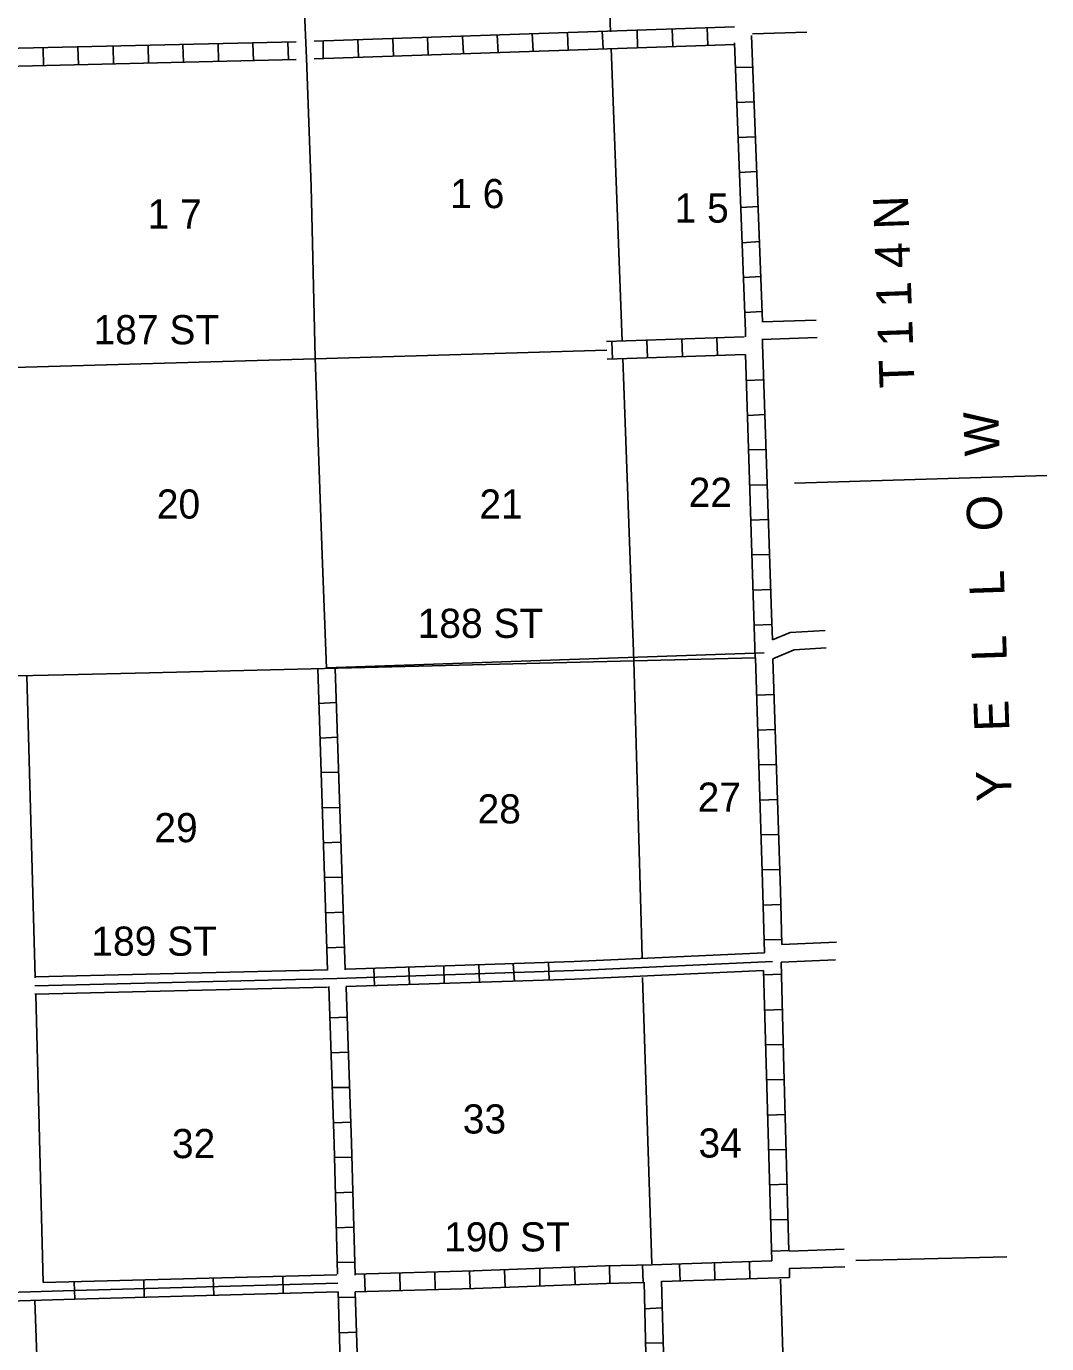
# Model space of a CAD drawing. Extents: x 2058110 to 2407976, y 16174948 to 16550910.
# Drawn here: x 2290810 to 2308312, y 16223039 to 16245627 of the extents above; entities that cross this region are included whole.
import ezdxf

# ---------------------------------------------------------------- set-up
doc = ezdxf.new("R2010")
doc.units = 0
for name, color, linetype in [('L11', 7, 'Continuous'), ('L13', 7, 'Continuous'), ('L14', 7, 'Continuous'), ('L2', 7, 'Continuous'), ('L30', 7, 'Continuous'), ('L4', 7, 'Continuous'), ('L50', 7, 'Continuous'), ('L8', 7, 'Continuous'), ('L9', 7, 'Continuous')]:
    doc.layers.add(name, color=color, linetype=linetype)

msp = doc.modelspace()

# ---------------------------------------------------------------- linework, layer by layer
at = {"layer": 'L11'}
for p, q in [((2290821, 16234490), (2290962, 16229309)), ((2300206, 16229589), (2303471, 16229738)), ((2295978, 16229451), (2290957, 16229330)), ((2300218, 16229287), (2303455, 16229436)), ((2295978, 16229150), (2290957, 16229029)), ((2290973, 16229018), (2291100, 16224086))]:
    msp.add_line(p, q, dxfattribs=at)
at = {"layer": 'L13'}
for p, q in [((2300841, 16245254), (2301032, 16240230)), ((2295762, 16239923), (2300767, 16240074)), ((2290594, 16239779), (2295762, 16239926)), ((2301044, 16239929), (2301229, 16234747))]:
    msp.add_line(p, q, dxfattribs=at)
for points in [[(2300762, 16247435), (2300830, 16245534)], [(2301229, 16234747), (2301374, 16229662)], [(2301380, 16229319), (2301538, 16224409)], [(2291017, 16222028), (2290957, 16223780)]]:
    msp.add_lwpolyline(points, dxfattribs=at)
at = {"layer": 'L2'}
msp.add_line((2303745, 16224145), (2303902, 16219151), dxfattribs=at)
at = {"layer": 'L4'}
for p, q in [((2295614, 16245080), (2295466, 16248417)), ((2295886, 16236566), (2295762, 16239943)), ((2295957, 16234617), (2295886, 16236566)), ((2292922, 16234542), (2303314, 16234799)), ((2291453, 16234505), (2292922, 16234542))]:
    msp.add_line(p, q, dxfattribs=at)
for points in [[(2295762, 16239943), (2295698, 16242878), (2295614, 16245080)], [(2286047, 16234372), (2287441, 16234420), (2291453, 16234505)]]:
    msp.add_lwpolyline(points, dxfattribs=at)
at = {"layer": 'L50'}
for p, q in [((2304196, 16245524), (2303264, 16245497)), ((2304360, 16240587), (2303428, 16240560)), ((2304375, 16240290), (2303428, 16240259)), ((2303771, 16229881), (2304706, 16229921)), ((2303756, 16229578), (2304690, 16229620)), ((2303898, 16224625), (2304841, 16224660)), ((2305041, 16224465), (2307631, 16224530)), ((2303903, 16224330), (2304850, 16224358))]:
    msp.add_line(p, q, dxfattribs=at)
for points in [[(2303988, 16237794), (2308312, 16237926)], [(2303608, 16235107), (2303914, 16235234), (2304510, 16235269)], [(2303613, 16234784), (2303982, 16234937), (2304528, 16234969)]]:
    msp.add_lwpolyline(points, dxfattribs=at)
at = {"layer": 'L8'}
for p, q in [((2295746, 16245371), (2302958, 16245619)), ((2296506, 16245096), (2296496, 16245397)), ((2297108, 16245112), (2297098, 16245413)), ((2297705, 16245138), (2297689, 16245434)), ((2298307, 16245159), (2298291, 16245455)), ((2298903, 16245180), (2298887, 16245476)), ((2299505, 16245202), (2299489, 16245503)), ((2300107, 16245217), (2300091, 16245518)), ((2300704, 16245244), (2300688, 16245545)), ((2301295, 16245260), (2301290, 16245561)), ((2301897, 16245286), (2301886, 16245587)), ((2302499, 16245302), (2302488, 16245603)), ((2303249, 16245471), (2303439, 16240560)), ((2290429, 16245244), (2295440, 16245360)), ((2291105, 16244953), (2291100, 16245254)), ((2291707, 16244969), (2291696, 16245270)), ((2292303, 16244980), (2292298, 16245276)), ((2292905, 16244996), (2292900, 16245297)), ((2293507, 16245011), (2293497, 16245312)), ((2294104, 16245027), (2294099, 16245328)), ((2294706, 16245038), (2294695, 16245339)), ((2295308, 16245054), (2295297, 16245355)), ((2295746, 16245070), (2302963, 16245318)), ((2295904, 16245070), (2295899, 16245371)), ((2302958, 16245344), (2303148, 16240397)), ((2290440, 16244938), (2295440, 16245059)), ((2302974, 16244922), (2303270, 16244927)), ((2302990, 16244320), (2303291, 16244330)), ((2303016, 16243718), (2303312, 16243734)), ((2303037, 16243121), (2303338, 16243137)), ((2303064, 16242519), (2303365, 16242535)), ((2303090, 16241917), (2303391, 16241938)), ((2303111, 16241321), (2303412, 16241337)), ((2303132, 16240719), (2303428, 16240735)), ((2303122, 16240302), (2300763, 16240221)), ((2300852, 16240218), (2300862, 16239917)), ((2301453, 16240244), (2301464, 16239943)), ((2302055, 16240270), (2302066, 16239969)), ((2302657, 16240286), (2302663, 16239985)), ((2303148, 16240413), (2303148, 16240302)), ((2303439, 16240259), (2303439, 16240154)), ((2303138, 16240001), (2300771, 16239920)), ((2303314, 16234799), (2303148, 16240001)), ((2303593, 16235559), (2303439, 16240170)), ((2303154, 16239552), (2303454, 16239568)), ((2303180, 16238955), (2303481, 16238971)), ((2303196, 16238364), (2303497, 16238369)), ((2303222, 16237762), (2303523, 16237767)), ((2303238, 16237160), (2303539, 16237171)), ((2303254, 16236563), (2303555, 16236569)), ((2303280, 16235961), (2303581, 16235972)), ((2303608, 16235107), (2303593, 16235559)), ((2303296, 16235360), (2303597, 16235370)), ((2295957, 16234626), (2303465, 16234884)), ((2303439, 16230945), (2303320, 16234799)), ((2303744, 16230806), (2303613, 16234779)), ((2295810, 16234613), (2295978, 16229446)), ((2296105, 16234620), (2296279, 16229451)), ((2303338, 16234161), (2303639, 16234172)), ((2295820, 16234018), (2296121, 16234034)), ((2295846, 16233422), (2296147, 16233438)), ((2303354, 16233559), (2303655, 16233570)), ((2303370, 16232962), (2303671, 16232968)), ((2295862, 16232830), (2296163, 16232836)), ((2303396, 16232360), (2303697, 16232371)), ((2295888, 16232228), (2296189, 16232234)), ((2295904, 16231627), (2296205, 16231637)), ((2303412, 16231764), (2303713, 16231769)), ((2303428, 16231162), (2303729, 16231167)), ((2295931, 16231030), (2296232, 16231035)), ((2303471, 16229738), (2303439, 16230945)), ((2303771, 16229881), (2303744, 16230806)), ((2303449, 16230560), (2303745, 16230571)), ((2295947, 16230428), (2296248, 16230439)), ((2295973, 16229826), (2296274, 16229837)), ((2303465, 16229963), (2303766, 16229969)), ((2300206, 16229589), (2296290, 16229462)), ((2299764, 16229578), (2299780, 16229277)), ((2303804, 16227770), (2303756, 16229578)), ((2300371, 16229446), (2296137, 16229303)), ((2296770, 16229478), (2296781, 16229177)), ((2297372, 16229493), (2297383, 16229192)), ((2297974, 16229509), (2297979, 16229214)), ((2298571, 16229536), (2298581, 16229235)), ((2299162, 16229552), (2299183, 16229251)), ((2303597, 16224462), (2303455, 16229436)), ((2303465, 16229361), (2303766, 16229372)), ((2300218, 16229287), (2296290, 16229161)), ((2303481, 16228760), (2303782, 16228770)), ((2296015, 16228628), (2296316, 16228638)), ((2296031, 16228026), (2296332, 16228036)), ((2303497, 16228163), (2303798, 16228168)), ((2303513, 16227561), (2303814, 16227571)), ((2303887, 16224625), (2303804, 16227770)), ((2296057, 16227429), (2296358, 16227434)), ((2303528, 16226959), (2303829, 16226970)), ((2296079, 16226827), (2296374, 16226838)), ((2296100, 16226230), (2296395, 16226236)), ((2303550, 16226362), (2303845, 16226368)), ((2303565, 16225760), (2303866, 16225771)), ((2296105, 16225628), (2296406, 16225634)), ((2303581, 16225164), (2303882, 16225169)), ((2296121, 16225027), (2296422, 16225037)), ((2303597, 16224625), (2303898, 16224636)), ((2296137, 16224430), (2296438, 16224435)), ((2300746, 16224372), (2301538, 16224393)), ((2301390, 16224087), (2301380, 16224388)), ((2301538, 16224393), (2303597, 16224462)), ((2302024, 16224113), (2302013, 16224409)), ((2302620, 16224129), (2302615, 16224430)), ((2303222, 16224145), (2303212, 16224446)), ((2296438, 16224229), (2298491, 16224287)), ((2296622, 16223934), (2296612, 16224235)), ((2297224, 16223955), (2297214, 16224250)), ((2297821, 16223971), (2297816, 16224271)), ((2298423, 16223986), (2298412, 16224287)), ((2298481, 16224287), (2300746, 16224372)), ((2299025, 16224002), (2299014, 16224303)), ((2299621, 16224029), (2299616, 16224330)), ((2300223, 16224055), (2300213, 16224351)), ((2300820, 16224071), (2300815, 16224372)), ((2301707, 16224102), (2303903, 16224171)), ((2303903, 16224171), (2303898, 16224335)), ((2296448, 16223928), (2298491, 16223986)), ((2298497, 16223986), (2300762, 16224071)), ((2300762, 16224071), (2301395, 16224087)), ((2301406, 16224092), (2301438, 16222867)), ((2301707, 16224113), (2301739, 16222888)), ((2296158, 16223928), (2296234, 16221223)), ((2296158, 16223828), (2296453, 16223839)), ((2296453, 16223928), (2296534, 16221224)), ((2301416, 16223638), (2301712, 16223654)), ((2296179, 16223226), (2296480, 16223237)), ((2301432, 16223046), (2301733, 16223052))]:
    msp.add_line(p, q, dxfattribs=at)
for points in [[(2295999, 16229161), (2296089, 16226468), (2296147, 16224229)], [(2296295, 16229150), (2296390, 16226484), (2296448, 16224213)]]:
    msp.add_lwpolyline(points, dxfattribs=at)
at = {"layer": 'L9'}
for p, q in [((2300371, 16229446), (2303608, 16229594)), ((2296137, 16229303), (2290957, 16229177)), ((2291100, 16224086), (2296137, 16224219)), ((2294025, 16223869), (2294017, 16224167)), ((2295218, 16223903), (2295210, 16224201)), ((2289701, 16223893), (2291635, 16223950)), ((2291640, 16223801), (2291631, 16224100)), ((2291636, 16223950), (2296154, 16224078)), ((2292833, 16223835), (2292824, 16224133)), ((2289706, 16223743), (2291640, 16223801)), ((2291640, 16223801), (2296158, 16223928))]:
    msp.add_line(p, q, dxfattribs=at)

# ---------------------------------------------------------------- texts
at = {"layer": 'L14'}
for s, p in [('1 6', (2298080, 16242509)), ('1 5', (2301929, 16242261)), ('1 7', (2292890, 16242160)), ('22', (2302171, 16237387)), ('20', (2293048, 16237186)), ('21', (2298581, 16237186)), ('27', (2302325, 16232160)), ('28', (2298550, 16231959)), ('29', (2293006, 16231637)), ('33', (2298296, 16226642)), ('32', (2293307, 16226220)), ('34', (2302340, 16226230))]:
    msp.add_text(s, height=500, rotation=359.9999, dxfattribs=at).set_placement(p)
at = {"layer": 'L30'}
for s, p in [('187 ST', (2291963, 16240175)), ('188 ST', (2297522, 16235141)), ('189 ST', (2291925, 16229691)), ('190 ST', (2297976, 16224620))]:
    msp.add_text(s, height=500, rotation=359.9999, dxfattribs=at).set_placement(p)
at = {"layer": 'L50'}
for s, height, p in [('T 1 1 4 N', 600, (2306047, 16239436)), ('Y   E   L   L   O   W', 599.99, (2307715, 16232345))]:
    msp.add_text(s, height=height, rotation=92, dxfattribs=at).set_placement(p)

doc.saveas('drawing.dxf')
